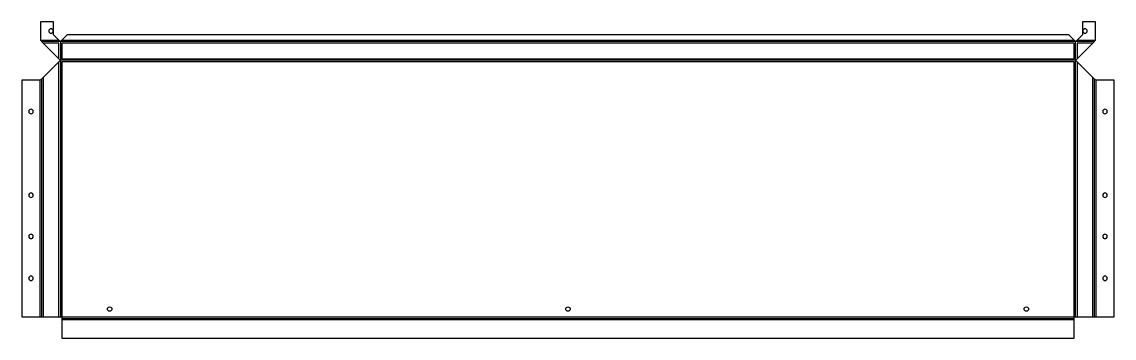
# Model space of a CAD drawing. Header units: millimetres. Extents: x -31 to 804, y 0 to 242.
import ezdxf

# ---------------------------------------------------------------- set-up
doc = ezdxf.new("R2010")
doc.units = ezdxf.units.MM

msp = doc.modelspace()

# ---------------------------------------------------------------- linework, layer by layer
at = {"layer": 'BEND'}
for p, q in [((-1.13, 226.65), (-15.19, 226.65)), ((-1.13, 227), (-1.13, 212.39)), ((774.13, 226.65), (-1.13, 226.65)), ((774.13, 212.39), (774.13, 227)), ((788.19, 226.65), (774.13, 226.65)), ((774.47, 212.39), (-1.47, 212.39)), ((-1.13, 212.39), (-1.13, 16.26)), ((774.13, 16.26), (774.13, 212.39)), ((-15.39, 198.19), (-15.39, 16.26)), ((788.39, 16.26), (788.39, 198.19)), ((0, 15.13), (773, 15.13))]:
    msp.add_line(p, q, dxfattribs=at)
at = {"layer": 'BEND_EXTENT'}
for p, q in [((-16.19, 227.79), (-2.33, 227.79)), ((-2.26, 225.52), (-14.19, 225.52)), ((-2.26, 213.59), (-2.26, 225.52)), ((0.07, 227.79), (772.93, 227.79)), ((787.19, 225.52), (775.26, 225.52)), ((775.26, 225.52), (775.26, 213.59)), ((775.33, 227.79), (789.19, 227.79)), ((-2.26, 16.26), (-2.26, 211.19)), ((775.26, 211.19), (775.26, 16.26)), ((-16.52, 16.26), (-16.52, 197.19)), ((-14.26, 199.19), (-14.26, 16.26)), ((787.26, 16.26), (787.26, 199.19)), ((789.52, 197.19), (789.52, 16.26)), ((773, 14), (0, 14))]:
    msp.add_line(p, q, dxfattribs=at)
for points in [[(773, 225.52), (0, 225.52), (0, 213.52), (773, 213.52)], [(773, 16.26), (773, 211.26), (0, 211.26), (0, 16.26)]]:
    msp.add_lwpolyline(points, close=True, dxfattribs=at)
at = {"layer": 'INTERIOR_PROFILES', "extrusion": (0, 0, -1)}
for centre in [(8.26, 234.79), (-781.26, 234.79), (23.52, 173.26), (-796.52, 173.26), (23.52, 109.26), (-796.52, 109.26), (23.52, 77.76), (-796.52, 77.76), (23.52, 45.76), (-796.52, 45.76)]:
    msp.add_circle(centre, 1.7, dxfattribs=at)
at = {"layer": 'INTERIOR_PROFILES'}
for centre in [(36.5, 22.26), (386.5, 22.26), (736.5, 22.26)]:
    msp.add_circle(centre, 1.7, dxfattribs=at)
at = {"layer": 'OUTER_PROFILES'}
msp.add_lwpolyline([(-6.33, 231.79), (-6.33, 241.79), (-16.19, 241.79), (-16.19, 227.79), (-14.19, 225.52), (-1.77, 213.1, -0.414214), (-1.77, 211.69), (-14.26, 199.19), (-16.52, 197.19), (-30.52, 197.19), (-30.52, 16.26), (0, 16.26), (0, 0), (773, 0), (773, 16.26), (803.52, 16.26), (803.52, 197.19), (789.52, 197.19), (787.26, 199.19), (774.77, 211.69, -0.414214), (774.77, 213.1), (787.19, 225.52), (789.19, 227.79), (789.19, 241.79), (779.33, 241.79), (779.33, 231.79), (774.84, 227.29, -0.414214), (773.42, 227.29), (768.93, 231.79), (4.07, 231.79), (-0.42, 227.29, -0.414214), (-1.84, 227.29)], format="xyb", close=True, dxfattribs=at)

doc.saveas('drawing.dxf')
